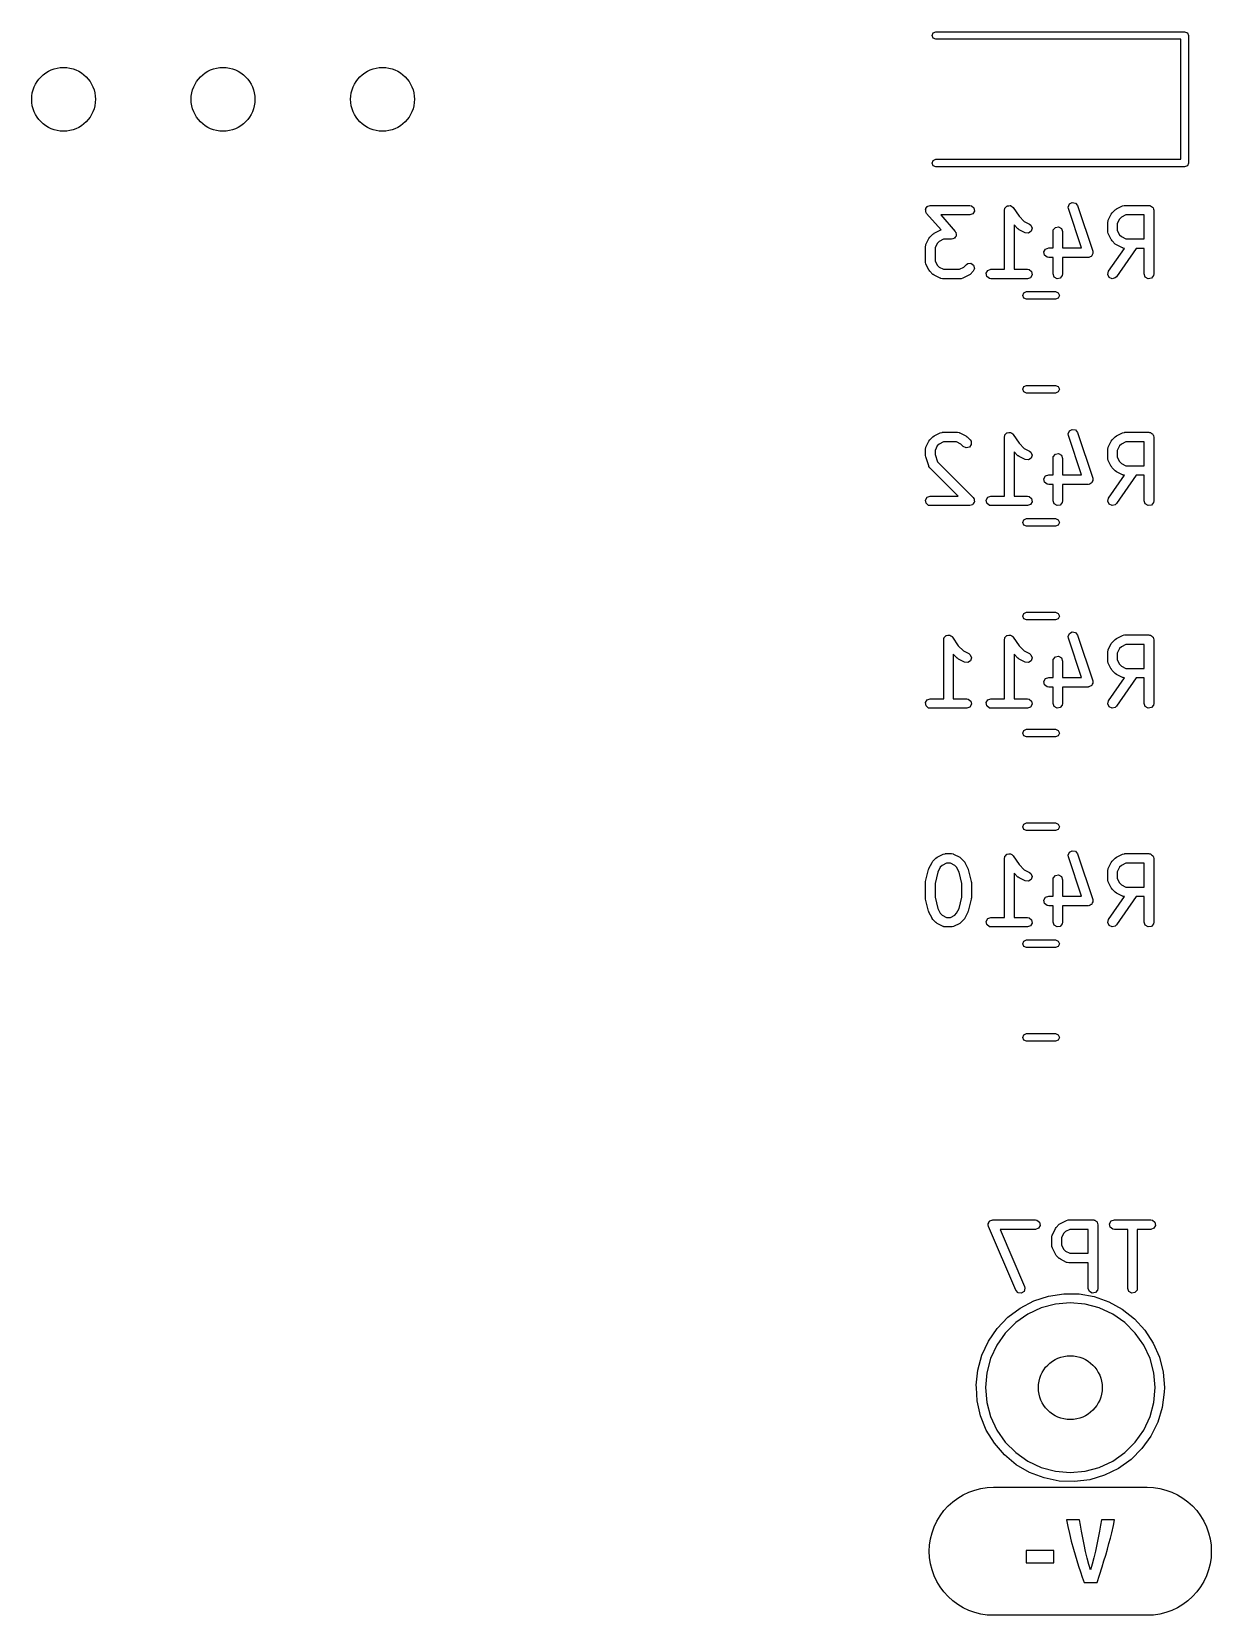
# Model space of a CAD drawing. Extents: x 64 to 231, y -147 to -43.
# Drawn here: x 156.9 to 175.39, y -124.85 to -100.03 of the extents above; entities that cross this region are included whole.
import ezdxf

# ---------------------------------------------------------------- set-up
doc = ezdxf.new("R2010")
doc.units = 0
doc.layers.add('BLACK', color=7, linetype='CONTINUOUS')

msp = doc.modelspace()

# ---------------------------------------------------------------- linework, layer by layer
at = {"layer": 'BLACK', "linetype": 'CONTINUOUS'}
for p, q in [((171.028, -100.05), (171.07, -100.032)), ((171.07, -100.032), (174.97, -100.032)), ((174.97, -100.032), (175.012, -100.05)), ((171.01, -100.092), (171.028, -100.05)), ((171.028, -100.134), (171.01, -100.092)), ((171.07, -100.152), (171.028, -100.134)), ((174.91, -100.152), (171.07, -100.152)), ((174.91, -102.032), (174.91, -100.152)), ((175.012, -100.05), (175.03, -100.092)), ((175.03, -100.092), (175.03, -102.092)), ((171.01, -102.092), (171.028, -102.05)), ((171.028, -102.134), (171.01, -102.092)), ((171.028, -102.05), (171.07, -102.032)), ((171.07, -102.152), (171.028, -102.134)), ((171.07, -102.032), (174.91, -102.032)), ((174.97, -102.152), (171.07, -102.152)), ((175.012, -102.134), (174.97, -102.152)), ((175.03, -102.092), (175.012, -102.134)), ((170.943, -102.766), (170.963, -102.762)), ((170.963, -102.762), (170.982, -102.755)), ((170.982, -102.755), (171.601, -102.755)), ((171.601, -102.755), (171.627, -102.76)), ((171.627, -102.76), (171.666, -102.793)), ((172.187, -102.765), (172.19, -102.762)), ((172.19, -102.762), (172.212, -102.76)), ((172.212, -102.76), (172.233, -102.757)), ((172.233, -102.757), (172.237, -102.759)), ((172.237, -102.759), (172.241, -102.758)), ((172.241, -102.758), (172.259, -102.771)), ((173.145, -102.781), (173.164, -102.733)), ((173.164, -102.733), (173.209, -102.709)), ((173.209, -102.709), (173.259, -102.719)), ((173.259, -102.719), (173.291, -102.759)), ((173.291, -102.759), (173.529, -103.473)), ((173.901, -102.811), (173.996, -102.763)), ((173.996, -102.763), (174.021, -102.756)), ((174.021, -102.756), (174.025, -102.757)), ((174.025, -102.757), (174.03, -102.755)), ((174.03, -102.755), (174.41, -102.755)), ((174.41, -102.755), (174.42, -102.757)), ((174.42, -102.757), (174.423, -102.757)), ((174.423, -102.757), (174.426, -102.758)), ((174.426, -102.758), (174.436, -102.76)), ((174.436, -102.76), (174.451, -102.772)), ((170.908, -102.817), (170.911, -102.812)), ((170.912, -102.837), (170.908, -102.817)), ((170.911, -102.806), (170.924, -102.79)), ((170.911, -102.812), (170.911, -102.806)), ((170.912, -102.857), (170.912, -102.837)), ((170.916, -102.865), (170.912, -102.857)), ((170.917, -102.868), (170.916, -102.865)), ((170.92, -102.87), (170.917, -102.868)), ((170.925, -102.88), (170.92, -102.87)), ((170.924, -102.79), (170.934, -102.773)), ((171.153, -103.14), (170.925, -102.88)), ((170.934, -102.773), (170.939, -102.771)), ((170.939, -102.771), (170.943, -102.766)), ((171.601, -102.905), (171.147, -102.905)), ((171.147, -102.905), (171.372, -103.162)), ((171.649, -102.888), (171.601, -102.905)), ((171.675, -102.843), (171.649, -102.888)), ((171.666, -102.793), (171.675, -102.843)), ((172.145, -102.83), (172.15, -102.805)), ((172.145, -103.755), (172.145, -102.83)), ((172.15, -102.805), (172.152, -102.801)), ((172.152, -102.801), (172.153, -102.797)), ((172.153, -102.797), (172.169, -102.782)), ((172.169, -102.782), (172.183, -102.765)), ((172.183, -102.765), (172.187, -102.765)), ((172.259, -102.771), (172.277, -102.782)), ((172.277, -102.782), (172.279, -102.786)), ((172.279, -102.786), (172.282, -102.789)), ((172.282, -102.789), (172.374, -102.925)), ((172.374, -102.925), (172.455, -103.007)), ((172.455, -103.007), (172.539, -103.049)), ((173.149, -102.806), (173.145, -102.781)), ((173.354, -103.422), (173.149, -102.806)), ((173.764, -103.021), (173.769, -102.995)), ((173.769, -102.995), (173.771, -102.992)), ((173.771, -102.992), (173.772, -102.987)), ((173.772, -102.987), (173.82, -102.892)), ((173.82, -102.892), (173.833, -102.874)), ((173.833, -102.874), (173.834, -102.873)), ((173.834, -102.873), (173.881, -102.825)), ((173.881, -102.825), (173.9, -102.812)), ((173.9, -102.812), (173.901, -102.811)), ((173.948, -102.97), (173.914, -103.039)), ((173.979, -102.94), (173.948, -102.97)), ((174.047, -102.905), (173.979, -102.94)), ((174.335, -102.905), (174.047, -102.905)), ((174.335, -103.279), (174.335, -102.905)), ((174.451, -102.772), (174.468, -102.782)), ((174.468, -102.782), (174.47, -102.789)), ((174.47, -102.789), (174.475, -102.793)), ((174.475, -102.793), (174.479, -102.812)), ((174.479, -102.812), (174.485, -102.83)), ((174.485, -102.83), (174.485, -103.83)), ((170.962, -103.273), (170.976, -103.255)), ((170.976, -103.254), (171.024, -103.206)), ((170.976, -103.255), (170.976, -103.254)), ((171.024, -103.206), (171.042, -103.193)), ((171.042, -103.193), (171.044, -103.192)), ((171.044, -103.192), (171.139, -103.144)), ((171.139, -103.144), (171.153, -103.14)), ((171.374, -103.251), (171.363, -103.269)), ((171.372, -103.162), (171.378, -103.172)), ((171.386, -103.236), (171.374, -103.251)), ((171.378, -103.172), (171.38, -103.174)), ((171.38, -103.174), (171.381, -103.177)), ((171.381, -103.177), (171.385, -103.184)), ((171.385, -103.184), (171.386, -103.204)), ((171.386, -103.204), (171.389, -103.224)), ((171.389, -103.224), (171.386, -103.23)), ((171.386, -103.23), (171.386, -103.236)), ((172.357, -103.122), (172.295, -103.059)), ((172.295, -103.059), (172.295, -103.755)), ((172.359, -103.122), (172.357, -103.122)), ((172.377, -103.136), (172.359, -103.122)), ((172.472, -103.183), (172.377, -103.136)), ((172.523, -103.189), (172.472, -103.183)), ((172.566, -103.161), (172.523, -103.189)), ((172.539, -103.049), (172.56, -103.065)), ((172.56, -103.065), (172.581, -103.112)), ((172.581, -103.112), (172.566, -103.161)), ((172.907, -103.164), (172.911, -103.138)), ((172.907, -103.422), (172.907, -103.164)), ((172.911, -103.138), (172.944, -103.099)), ((172.944, -103.099), (172.995, -103.09)), ((172.995, -103.09), (173.039, -103.116)), ((173.039, -103.116), (173.057, -103.164)), ((173.057, -103.164), (173.057, -103.422)), ((173.764, -103.164), (173.764, -103.021)), ((173.766, -103.168), (173.764, -103.164)), ((173.765, -103.172), (173.766, -103.168)), ((173.772, -103.197), (173.765, -103.172)), ((173.82, -103.292), (173.772, -103.197)), ((173.914, -103.039), (173.914, -103.146)), ((173.914, -103.146), (173.948, -103.215)), ((173.948, -103.215), (173.979, -103.245)), ((173.979, -103.245), (174.047, -103.279)), ((170.907, -103.402), (170.911, -103.376)), ((170.907, -103.64), (170.907, -103.402)), ((170.911, -103.376), (170.914, -103.373)), ((170.914, -103.373), (170.915, -103.368)), ((170.915, -103.368), (170.962, -103.273)), ((171.091, -103.351), (171.057, -103.42)), ((171.057, -103.42), (171.057, -103.622)), ((171.122, -103.321), (171.091, -103.351)), ((171.19, -103.286), (171.122, -103.321)), ((171.315, -103.286), (171.19, -103.286)), ((171.334, -103.279), (171.315, -103.286)), ((171.354, -103.275), (171.334, -103.279)), ((171.358, -103.271), (171.354, -103.275)), ((171.363, -103.269), (171.358, -103.271)), ((172.765, -103.484), (172.791, -103.44)), ((172.774, -103.535), (172.765, -103.484)), ((172.791, -103.44), (172.839, -103.422)), ((172.839, -103.422), (172.907, -103.422)), ((173.057, -103.422), (173.354, -103.422)), ((173.529, -103.473), (173.533, -103.499)), ((173.533, -103.499), (173.531, -103.504)), ((173.531, -103.504), (173.532, -103.51)), ((173.778, -103.787), (174.028, -103.429)), ((173.821, -103.294), (173.82, -103.292)), ((173.834, -103.312), (173.821, -103.294)), ((173.881, -103.36), (173.834, -103.312)), ((173.883, -103.36), (173.881, -103.36)), ((173.901, -103.374), (173.883, -103.36)), ((174.211, -103.429), (173.9, -103.873)), ((173.996, -103.421), (173.901, -103.374)), ((174, -103.422), (173.996, -103.421)), ((174.004, -103.425), (174, -103.422)), ((174.028, -103.429), (174.004, -103.425)), ((174.047, -103.279), (174.335, -103.279)), ((174.335, -103.429), (174.211, -103.429)), ((174.335, -103.83), (174.335, -103.429)), ((170.908, -103.644), (170.907, -103.64)), ((170.907, -103.648), (170.908, -103.644)), ((170.915, -103.673), (170.907, -103.648)), ((170.962, -103.769), (170.915, -103.673)), ((171.057, -103.622), (171.091, -103.691)), ((171.091, -103.691), (171.122, -103.721)), ((171.122, -103.721), (171.19, -103.755)), ((171.19, -103.755), (171.44, -103.755)), ((171.44, -103.755), (171.509, -103.721)), ((171.509, -103.721), (171.548, -103.682)), ((171.548, -103.682), (171.569, -103.667)), ((171.569, -103.667), (171.62, -103.663)), ((171.62, -103.663), (171.662, -103.692)), ((171.676, -103.742), (171.654, -103.788)), ((171.662, -103.692), (171.676, -103.742)), ((171.886, -103.773), (171.934, -103.755)), ((171.934, -103.755), (172.145, -103.755)), ((172.295, -103.755), (172.506, -103.755)), ((172.506, -103.755), (172.531, -103.76)), ((172.813, -103.568), (172.774, -103.535)), ((172.839, -103.572), (172.813, -103.568)), ((172.907, -103.572), (172.839, -103.572)), ((172.907, -103.83), (172.907, -103.572)), ((173.458, -103.572), (173.057, -103.572)), ((173.057, -103.572), (173.057, -103.83)), ((173.463, -103.57), (173.458, -103.572)), ((173.469, -103.571), (173.463, -103.57)), ((173.487, -103.561), (173.469, -103.571)), ((173.506, -103.554), (173.487, -103.561)), ((173.509, -103.55), (173.506, -103.554)), ((173.514, -103.547), (173.509, -103.55)), ((173.522, -103.528), (173.514, -103.547)), ((173.532, -103.51), (173.522, -103.528)), ((170.964, -103.77), (170.962, -103.769)), ((170.976, -103.788), (170.964, -103.77)), ((171.024, -103.836), (170.976, -103.788)), ((171.026, -103.836), (171.024, -103.836)), ((171.044, -103.85), (171.026, -103.836)), ((171.139, -103.897), (171.044, -103.85)), ((171.143, -103.898), (171.139, -103.897)), ((171.147, -103.901), (171.143, -103.898)), ((171.172, -103.905), (171.147, -103.901)), ((171.458, -103.905), (171.172, -103.905)), ((171.462, -103.904), (171.458, -103.905)), ((171.467, -103.905), (171.462, -103.904)), ((171.492, -103.897), (171.467, -103.905)), ((171.587, -103.85), (171.492, -103.897)), ((171.588, -103.849), (171.587, -103.85)), ((171.606, -103.836), (171.588, -103.849)), ((171.654, -103.788), (171.606, -103.836)), ((171.86, -103.817), (171.886, -103.773)), ((171.869, -103.868), (171.86, -103.817)), ((171.909, -103.901), (171.869, -103.868)), ((171.934, -103.905), (171.909, -103.901)), ((172.506, -103.905), (171.934, -103.905)), ((172.554, -103.888), (172.506, -103.905)), ((172.531, -103.76), (172.571, -103.793)), ((172.58, -103.843), (172.554, -103.888)), ((172.571, -103.793), (172.58, -103.843)), ((172.924, -103.879), (172.907, -103.83)), ((172.969, -103.904), (172.924, -103.879)), ((173.019, -103.895), (172.969, -103.904)), ((173.052, -103.856), (173.019, -103.895)), ((173.057, -103.83), (173.052, -103.856)), ((173.764, -103.837), (173.778, -103.787)), ((173.786, -103.883), (173.764, -103.837)), ((173.833, -103.905), (173.786, -103.883)), ((173.882, -103.892), (173.833, -103.905)), ((173.9, -103.873), (173.882, -103.892)), ((174.353, -103.879), (174.335, -103.83)), ((174.397, -103.904), (174.353, -103.879)), ((174.448, -103.895), (174.397, -103.904)), ((174.481, -103.856), (174.448, -103.895)), ((174.485, -103.83), (174.481, -103.856)), ((172.433, -104.167), (172.451, -104.125)), ((172.451, -104.209), (172.433, -104.167)), ((172.451, -104.125), (172.493, -104.107)), ((172.493, -104.227), (172.451, -104.209)), ((172.493, -104.107), (172.947, -104.107)), ((172.947, -104.227), (172.493, -104.227)), ((172.947, -104.107), (172.989, -104.125)), ((172.989, -104.209), (172.947, -104.227)), ((172.989, -104.125), (173.007, -104.167)), ((173.007, -104.167), (172.989, -104.209)), ((172.433, -105.637), (172.451, -105.595)), ((172.451, -105.679), (172.433, -105.637)), ((172.451, -105.595), (172.493, -105.577)), ((172.493, -105.697), (172.451, -105.679)), ((172.493, -105.577), (172.947, -105.577)), ((172.947, -105.697), (172.493, -105.697)), ((172.947, -105.577), (172.989, -105.595)), ((172.989, -105.679), (172.947, -105.697)), ((172.989, -105.595), (173.007, -105.637)), ((173.007, -105.637), (172.989, -105.679)), ((170.915, -106.543), (170.962, -106.448)), ((170.962, -106.448), (170.976, -106.43)), ((170.976, -106.429), (171.024, -106.381)), ((170.976, -106.43), (170.976, -106.429)), ((171.024, -106.381), (171.042, -106.368)), ((171.042, -106.368), (171.044, -106.367)), ((171.044, -106.367), (171.139, -106.319)), ((171.19, -106.461), (171.122, -106.496)), ((171.139, -106.319), (171.164, -106.312)), ((171.164, -106.312), (171.168, -106.313)), ((171.168, -106.313), (171.172, -106.311)), ((171.172, -106.311), (171.41, -106.311)), ((171.393, -106.461), (171.19, -106.461)), ((171.461, -106.496), (171.393, -106.461)), ((171.41, -106.311), (171.436, -106.316)), ((171.436, -106.316), (171.44, -106.319)), ((171.44, -106.319), (171.444, -106.319)), ((171.444, -106.319), (171.539, -106.367)), ((171.539, -106.367), (171.557, -106.38)), ((171.557, -106.38), (171.559, -106.381)), ((171.559, -106.381), (171.606, -106.429)), ((171.606, -106.429), (171.621, -106.45)), ((171.621, -106.45), (171.626, -106.501)), ((172.145, -106.386), (172.15, -106.361)), ((172.145, -107.311), (172.145, -106.386)), ((172.15, -106.361), (172.152, -106.357)), ((172.152, -106.357), (172.153, -106.353)), ((172.153, -106.353), (172.169, -106.338)), ((172.169, -106.338), (172.183, -106.321)), ((172.183, -106.321), (172.187, -106.321)), ((172.187, -106.321), (172.19, -106.318)), ((172.19, -106.318), (172.212, -106.316)), ((172.212, -106.316), (172.233, -106.313)), ((172.233, -106.313), (172.237, -106.315)), ((172.237, -106.315), (172.241, -106.314)), ((172.241, -106.314), (172.259, -106.327)), ((172.259, -106.327), (172.277, -106.338)), ((172.277, -106.338), (172.279, -106.342)), ((172.279, -106.342), (172.282, -106.345)), ((172.282, -106.345), (172.374, -106.481)), ((172.374, -106.481), (172.455, -106.563)), ((173.145, -106.337), (173.164, -106.289)), ((173.149, -106.362), (173.145, -106.337)), ((173.354, -106.978), (173.149, -106.362)), ((173.164, -106.289), (173.209, -106.265)), ((173.209, -106.265), (173.259, -106.275)), ((173.259, -106.275), (173.291, -106.315)), ((173.291, -106.315), (173.529, -107.029)), ((173.772, -106.543), (173.82, -106.448)), ((173.82, -106.448), (173.833, -106.43)), ((173.833, -106.43), (173.834, -106.429)), ((173.834, -106.429), (173.881, -106.381)), ((173.881, -106.381), (173.9, -106.368)), ((173.9, -106.368), (173.901, -106.367)), ((173.901, -106.367), (173.996, -106.319)), ((174.047, -106.461), (173.979, -106.496)), ((173.996, -106.319), (174.021, -106.312)), ((174.021, -106.312), (174.025, -106.313)), ((174.025, -106.313), (174.03, -106.311)), ((174.03, -106.311), (174.41, -106.311)), ((174.335, -106.461), (174.047, -106.461)), ((174.335, -106.835), (174.335, -106.461)), ((174.41, -106.311), (174.42, -106.313)), ((174.42, -106.313), (174.423, -106.313)), ((174.423, -106.313), (174.426, -106.314)), ((174.426, -106.314), (174.436, -106.316)), ((174.436, -106.316), (174.451, -106.328)), ((174.451, -106.328), (174.468, -106.338)), ((174.468, -106.338), (174.47, -106.345)), ((174.47, -106.345), (174.475, -106.349)), ((174.475, -106.349), (174.479, -106.368)), ((174.479, -106.368), (174.485, -106.386)), ((174.485, -106.386), (174.485, -107.386)), ((170.907, -106.577), (170.911, -106.551)), ((170.907, -106.672), (170.907, -106.577)), ((170.907, -106.674), (170.907, -106.672)), ((170.911, -106.696), (170.907, -106.674)), ((170.911, -106.551), (170.914, -106.548)), ((170.958, -106.839), (170.911, -106.696)), ((170.914, -106.548), (170.915, -106.543)), ((171.091, -106.526), (171.057, -106.595)), ((171.057, -106.595), (171.057, -106.66)), ((171.057, -106.66), (171.095, -106.774)), ((171.122, -106.496), (171.091, -106.526)), ((171.5, -106.535), (171.461, -106.496)), ((171.547, -106.556), (171.5, -106.535)), ((171.596, -106.543), (171.547, -106.556)), ((171.626, -106.501), (171.596, -106.543)), ((172.357, -106.678), (172.295, -106.615)), ((172.295, -106.615), (172.295, -107.311)), ((172.359, -106.678), (172.357, -106.678)), ((172.377, -106.692), (172.359, -106.678)), ((172.472, -106.739), (172.377, -106.692)), ((172.455, -106.563), (172.539, -106.605)), ((172.566, -106.717), (172.523, -106.745)), ((172.539, -106.605), (172.56, -106.621)), ((172.56, -106.621), (172.581, -106.668)), ((172.581, -106.668), (172.566, -106.717)), ((172.907, -106.72), (172.911, -106.694)), ((172.907, -106.978), (172.907, -106.72)), ((172.911, -106.694), (172.944, -106.655)), ((172.944, -106.655), (172.995, -106.646)), ((172.995, -106.646), (173.039, -106.672)), ((173.039, -106.672), (173.057, -106.72)), ((173.057, -106.72), (173.057, -106.978)), ((173.764, -106.577), (173.769, -106.551)), ((173.764, -106.72), (173.764, -106.577)), ((173.766, -106.724), (173.764, -106.72)), ((173.765, -106.728), (173.766, -106.724)), ((173.772, -106.753), (173.765, -106.728)), ((173.769, -106.551), (173.771, -106.548)), ((173.771, -106.548), (173.772, -106.543)), ((173.948, -106.526), (173.914, -106.595)), ((173.914, -106.595), (173.914, -106.702)), ((173.914, -106.702), (173.948, -106.771)), ((173.979, -106.496), (173.948, -106.526)), ((170.961, -106.842), (170.958, -106.839)), ((170.962, -106.847), (170.961, -106.842)), ((170.976, -106.868), (170.962, -106.847)), ((171.42, -107.311), (170.976, -106.868)), ((171.095, -106.774), (171.654, -107.333)), ((172.523, -106.745), (172.472, -106.739)), ((172.791, -106.996), (172.839, -106.978)), ((172.839, -106.978), (172.907, -106.978)), ((173.057, -106.978), (173.354, -106.978)), ((173.82, -106.848), (173.772, -106.753)), ((173.821, -106.85), (173.82, -106.848)), ((173.834, -106.868), (173.821, -106.85)), ((173.881, -106.916), (173.834, -106.868)), ((173.883, -106.916), (173.881, -106.916)), ((173.901, -106.93), (173.883, -106.916)), ((173.996, -106.977), (173.901, -106.93)), ((173.948, -106.771), (173.979, -106.801)), ((173.979, -106.801), (174.047, -106.835)), ((174, -106.978), (173.996, -106.977)), ((174.004, -106.981), (174, -106.978)), ((174.028, -106.985), (174.004, -106.981)), ((174.047, -106.835), (174.335, -106.835)), ((172.765, -107.04), (172.791, -106.996)), ((172.774, -107.091), (172.765, -107.04)), ((172.813, -107.124), (172.774, -107.091)), ((172.839, -107.128), (172.813, -107.124)), ((172.907, -107.128), (172.839, -107.128)), ((172.907, -107.386), (172.907, -107.128)), ((173.458, -107.128), (173.057, -107.128)), ((173.057, -107.128), (173.057, -107.386)), ((173.463, -107.126), (173.458, -107.128)), ((173.469, -107.127), (173.463, -107.126)), ((173.487, -107.117), (173.469, -107.127)), ((173.506, -107.111), (173.487, -107.117)), ((173.509, -107.106), (173.506, -107.111)), ((173.514, -107.103), (173.509, -107.106)), ((173.522, -107.084), (173.514, -107.103)), ((173.532, -107.066), (173.522, -107.084)), ((173.529, -107.029), (173.533, -107.055)), ((173.533, -107.055), (173.531, -107.06)), ((173.531, -107.06), (173.532, -107.066)), ((173.778, -107.343), (174.028, -106.985)), ((174.211, -106.985), (173.9, -107.429)), ((174.335, -106.985), (174.211, -106.985)), ((174.335, -107.386), (174.335, -106.985)), ((170.908, -107.373), (170.934, -107.329)), ((170.917, -107.424), (170.908, -107.373)), ((170.956, -107.457), (170.917, -107.424)), ((170.934, -107.329), (170.982, -107.311)), ((170.982, -107.461), (170.956, -107.457)), ((170.982, -107.311), (171.42, -107.311)), ((171.601, -107.461), (170.982, -107.461)), ((171.622, -107.454), (171.601, -107.461)), ((171.644, -107.448), (171.622, -107.454)), ((171.646, -107.445), (171.644, -107.448)), ((171.649, -107.444), (171.646, -107.445)), ((171.66, -107.424), (171.649, -107.444)), ((171.654, -107.333), (171.663, -107.347)), ((171.673, -107.406), (171.66, -107.424)), ((171.663, -107.347), (171.666, -107.349)), ((171.666, -107.349), (171.666, -107.351)), ((171.666, -107.351), (171.669, -107.355)), ((171.669, -107.355), (171.671, -107.377)), ((171.671, -107.377), (171.675, -107.399)), ((171.675, -107.399), (171.673, -107.402)), ((171.673, -107.402), (171.673, -107.406)), ((171.86, -107.373), (171.886, -107.329)), ((171.869, -107.424), (171.86, -107.373)), ((171.909, -107.457), (171.869, -107.424)), ((171.886, -107.329), (171.934, -107.311)), ((171.934, -107.461), (171.909, -107.457)), ((171.934, -107.311), (172.145, -107.311)), ((172.506, -107.461), (171.934, -107.461)), ((172.295, -107.311), (172.506, -107.311)), ((172.506, -107.311), (172.531, -107.316)), ((172.554, -107.444), (172.506, -107.461)), ((172.531, -107.316), (172.571, -107.349)), ((172.58, -107.399), (172.554, -107.444)), ((172.571, -107.349), (172.58, -107.399)), ((172.924, -107.435), (172.907, -107.386)), ((172.969, -107.46), (172.924, -107.435)), ((173.019, -107.451), (172.969, -107.46)), ((173.052, -107.412), (173.019, -107.451)), ((173.057, -107.386), (173.052, -107.412)), ((173.764, -107.393), (173.778, -107.343)), ((173.786, -107.439), (173.764, -107.393)), ((173.833, -107.461), (173.786, -107.439)), ((173.882, -107.448), (173.833, -107.461)), ((173.9, -107.429), (173.882, -107.448)), ((174.353, -107.435), (174.335, -107.386)), ((174.397, -107.46), (174.353, -107.435)), ((174.448, -107.451), (174.397, -107.46)), ((174.481, -107.412), (174.448, -107.451)), ((174.485, -107.386), (174.481, -107.412)), ((172.433, -107.723), (172.451, -107.681)), ((172.451, -107.765), (172.433, -107.723)), ((172.451, -107.681), (172.493, -107.663)), ((172.493, -107.663), (172.947, -107.663)), ((172.947, -107.663), (172.989, -107.681)), ((172.989, -107.681), (173.007, -107.723)), ((173.007, -107.723), (172.989, -107.765)), ((172.493, -107.783), (172.451, -107.765)), ((172.947, -107.783), (172.493, -107.783)), ((172.989, -107.765), (172.947, -107.783)), ((172.433, -109.193), (172.451, -109.151)), ((172.451, -109.235), (172.433, -109.193)), ((172.451, -109.151), (172.493, -109.133)), ((172.493, -109.133), (172.947, -109.133)), ((172.947, -109.133), (172.989, -109.151)), ((172.989, -109.151), (173.007, -109.193)), ((173.007, -109.193), (172.989, -109.235)), ((172.493, -109.253), (172.451, -109.235)), ((172.947, -109.253), (172.493, -109.253)), ((172.989, -109.235), (172.947, -109.253)), ((173.145, -109.513), (173.164, -109.465)), ((173.164, -109.465), (173.209, -109.441)), ((173.209, -109.441), (173.259, -109.451)), ((173.259, -109.451), (173.291, -109.491)), ((171.193, -109.562), (171.197, -109.537)), ((171.193, -110.487), (171.193, -109.562)), ((171.197, -109.537), (171.2, -109.533)), ((171.2, -109.529), (171.216, -109.514)), ((171.2, -109.533), (171.2, -109.529)), ((171.216, -109.514), (171.23, -109.497)), ((171.23, -109.497), (171.234, -109.497)), ((171.234, -109.497), (171.237, -109.494)), ((171.237, -109.494), (171.259, -109.492)), ((171.259, -109.492), (171.281, -109.489)), ((171.281, -109.489), (171.284, -109.491)), ((171.284, -109.491), (171.289, -109.49)), ((171.289, -109.49), (171.306, -109.503)), ((171.306, -109.503), (171.325, -109.514)), ((171.325, -109.514), (171.327, -109.518)), ((171.327, -109.518), (171.33, -109.521)), ((171.33, -109.521), (171.421, -109.657)), ((171.421, -109.657), (171.503, -109.739)), ((172.145, -109.562), (172.15, -109.537)), ((172.145, -110.487), (172.145, -109.562)), ((172.15, -109.537), (172.152, -109.533)), ((172.152, -109.533), (172.153, -109.529)), ((172.153, -109.529), (172.169, -109.514)), ((172.169, -109.514), (172.183, -109.497)), ((172.183, -109.497), (172.187, -109.497)), ((172.187, -109.497), (172.19, -109.494)), ((172.19, -109.494), (172.212, -109.492)), ((172.212, -109.492), (172.233, -109.489)), ((172.233, -109.489), (172.237, -109.491)), ((172.237, -109.491), (172.241, -109.49)), ((172.241, -109.49), (172.259, -109.503)), ((172.259, -109.503), (172.277, -109.514)), ((172.277, -109.514), (172.279, -109.518)), ((172.279, -109.518), (172.282, -109.521)), ((172.282, -109.521), (172.374, -109.657)), ((172.374, -109.657), (172.455, -109.739)), ((173.149, -109.538), (173.145, -109.513)), ((173.354, -110.154), (173.149, -109.538)), ((173.291, -109.491), (173.529, -110.205)), ((173.772, -109.719), (173.82, -109.624)), ((173.82, -109.624), (173.833, -109.606)), ((173.833, -109.606), (173.834, -109.605)), ((173.834, -109.605), (173.881, -109.557)), ((173.881, -109.557), (173.9, -109.544)), ((173.9, -109.544), (173.901, -109.543)), ((173.901, -109.543), (173.996, -109.495)), ((173.948, -109.702), (173.914, -109.771)), ((173.979, -109.672), (173.948, -109.702)), ((174.047, -109.637), (173.979, -109.672)), ((173.996, -109.495), (174.021, -109.488)), ((174.021, -109.488), (174.025, -109.489)), ((174.025, -109.489), (174.03, -109.487)), ((174.03, -109.487), (174.41, -109.487)), ((174.335, -109.637), (174.047, -109.637)), ((174.335, -110.011), (174.335, -109.637)), ((174.41, -109.487), (174.42, -109.489)), ((174.42, -109.489), (174.423, -109.489)), ((174.423, -109.489), (174.426, -109.49)), ((174.426, -109.49), (174.436, -109.492)), ((174.436, -109.492), (174.451, -109.504)), ((174.451, -109.504), (174.468, -109.514)), ((174.468, -109.514), (174.47, -109.521)), ((174.47, -109.521), (174.475, -109.525)), ((174.475, -109.525), (174.479, -109.544)), ((174.479, -109.544), (174.485, -109.562)), ((174.485, -109.562), (174.485, -110.562)), ((171.405, -109.854), (171.343, -109.791)), ((171.343, -109.791), (171.343, -110.487)), ((171.407, -109.854), (171.405, -109.854)), ((171.425, -109.868), (171.407, -109.854)), ((171.52, -109.915), (171.425, -109.868)), ((171.503, -109.739), (171.587, -109.781)), ((171.571, -109.921), (171.52, -109.915)), ((171.614, -109.893), (171.571, -109.921)), ((171.587, -109.781), (171.608, -109.797)), ((171.608, -109.797), (171.628, -109.844)), ((171.628, -109.844), (171.614, -109.893)), ((172.357, -109.854), (172.295, -109.791)), ((172.295, -109.791), (172.295, -110.487)), ((172.359, -109.854), (172.357, -109.854)), ((172.377, -109.868), (172.359, -109.854)), ((172.472, -109.915), (172.377, -109.868)), ((172.455, -109.739), (172.539, -109.781)), ((172.523, -109.921), (172.472, -109.915)), ((172.566, -109.893), (172.523, -109.921)), ((172.539, -109.781), (172.56, -109.797)), ((172.56, -109.797), (172.581, -109.844)), ((172.581, -109.844), (172.566, -109.893)), ((172.907, -109.896), (172.911, -109.87)), ((172.907, -110.154), (172.907, -109.896)), ((172.911, -109.87), (172.944, -109.831)), ((172.944, -109.831), (172.995, -109.822)), ((172.995, -109.822), (173.039, -109.848)), ((173.039, -109.848), (173.057, -109.896)), ((173.057, -109.896), (173.057, -110.154)), ((173.764, -109.753), (173.769, -109.727)), ((173.764, -109.896), (173.764, -109.753)), ((173.766, -109.9), (173.764, -109.896)), ((173.765, -109.904), (173.766, -109.9)), ((173.772, -109.929), (173.765, -109.904)), ((173.769, -109.727), (173.771, -109.724)), ((173.771, -109.724), (173.772, -109.719)), ((173.82, -110.024), (173.772, -109.929)), ((173.914, -109.771), (173.914, -109.878)), ((173.914, -109.878), (173.948, -109.947)), ((173.948, -109.947), (173.979, -109.977)), ((172.765, -110.216), (172.791, -110.172)), ((172.791, -110.172), (172.839, -110.154)), ((172.839, -110.154), (172.907, -110.154)), ((173.057, -110.154), (173.354, -110.154)), ((173.529, -110.205), (173.533, -110.231)), ((173.778, -110.519), (174.028, -110.161)), ((173.821, -110.026), (173.82, -110.024)), ((173.834, -110.044), (173.821, -110.026)), ((173.881, -110.092), (173.834, -110.044)), ((173.883, -110.092), (173.881, -110.092)), ((173.901, -110.106), (173.883, -110.092)), ((174.211, -110.161), (173.9, -110.605)), ((173.996, -110.153), (173.901, -110.106)), ((173.979, -109.977), (174.047, -110.011)), ((174, -110.154), (173.996, -110.153)), ((174.004, -110.157), (174, -110.154)), ((174.028, -110.161), (174.004, -110.157)), ((174.047, -110.011), (174.335, -110.011)), ((174.335, -110.161), (174.211, -110.161)), ((174.335, -110.562), (174.335, -110.161)), ((172.774, -110.267), (172.765, -110.216)), ((172.813, -110.3), (172.774, -110.267)), ((172.839, -110.304), (172.813, -110.3)), ((172.907, -110.304), (172.839, -110.304)), ((172.907, -110.562), (172.907, -110.304)), ((173.458, -110.304), (173.057, -110.304)), ((173.057, -110.304), (173.057, -110.562)), ((173.463, -110.302), (173.458, -110.304)), ((173.469, -110.303), (173.463, -110.302)), ((173.487, -110.293), (173.469, -110.303)), ((173.506, -110.286), (173.487, -110.293)), ((173.509, -110.282), (173.506, -110.286)), ((173.514, -110.279), (173.509, -110.282)), ((173.522, -110.26), (173.514, -110.279)), ((173.532, -110.242), (173.522, -110.26)), ((173.533, -110.231), (173.531, -110.236)), ((173.531, -110.236), (173.532, -110.242)), ((170.908, -110.549), (170.934, -110.505)), ((170.917, -110.6), (170.908, -110.549)), ((170.956, -110.633), (170.917, -110.6)), ((170.934, -110.505), (170.982, -110.487)), ((170.982, -110.637), (170.956, -110.633)), ((170.982, -110.487), (171.193, -110.487)), ((171.553, -110.637), (170.982, -110.637)), ((171.343, -110.487), (171.553, -110.487)), ((171.553, -110.487), (171.579, -110.492)), ((171.602, -110.62), (171.553, -110.637)), ((171.579, -110.492), (171.618, -110.525)), ((171.627, -110.575), (171.602, -110.62)), ((171.618, -110.525), (171.627, -110.575)), ((171.86, -110.549), (171.886, -110.505)), ((171.869, -110.6), (171.86, -110.549)), ((171.909, -110.633), (171.869, -110.6)), ((171.886, -110.505), (171.934, -110.487)), ((171.934, -110.637), (171.909, -110.633)), ((171.934, -110.487), (172.145, -110.487)), ((172.506, -110.637), (171.934, -110.637)), ((172.295, -110.487), (172.506, -110.487)), ((172.506, -110.487), (172.531, -110.492)), ((172.554, -110.62), (172.506, -110.637)), ((172.531, -110.492), (172.571, -110.525)), ((172.58, -110.575), (172.554, -110.62)), ((172.571, -110.525), (172.58, -110.575)), ((172.924, -110.611), (172.907, -110.562)), ((172.969, -110.636), (172.924, -110.611)), ((173.019, -110.627), (172.969, -110.636)), ((173.052, -110.588), (173.019, -110.627)), ((173.057, -110.562), (173.052, -110.588)), ((173.764, -110.569), (173.778, -110.519)), ((173.786, -110.615), (173.764, -110.569)), ((173.833, -110.637), (173.786, -110.615)), ((173.882, -110.624), (173.833, -110.637)), ((173.9, -110.605), (173.882, -110.624)), ((174.353, -110.611), (174.335, -110.562)), ((174.397, -110.636), (174.353, -110.611)), ((174.448, -110.627), (174.397, -110.636)), ((174.481, -110.588), (174.448, -110.627)), ((174.485, -110.562), (174.481, -110.588)), ((172.433, -111.025), (172.451, -110.983)), ((172.451, -111.067), (172.433, -111.025)), ((172.451, -110.983), (172.493, -110.965)), ((172.493, -111.085), (172.451, -111.067)), ((172.493, -110.965), (172.947, -110.965)), ((172.947, -111.085), (172.493, -111.085)), ((172.947, -110.965), (172.989, -110.983)), ((172.989, -111.067), (172.947, -111.085)), ((172.989, -110.983), (173.007, -111.025)), ((173.007, -111.025), (172.989, -111.067)), ((172.451, -112.453), (172.493, -112.435)), ((172.493, -112.435), (172.947, -112.435)), ((172.947, -112.435), (172.989, -112.453)), ((172.433, -112.495), (172.451, -112.453)), ((172.451, -112.537), (172.433, -112.495)), ((172.493, -112.555), (172.451, -112.537)), ((172.947, -112.555), (172.493, -112.555)), ((172.989, -112.537), (172.947, -112.555)), ((172.989, -112.453), (173.007, -112.495)), ((173.007, -112.495), (172.989, -112.537)), ((171.091, -112.971), (171.186, -112.923)), ((171.186, -112.923), (171.211, -112.916)), ((171.211, -112.916), (171.216, -112.917)), ((171.216, -112.917), (171.22, -112.915)), ((171.22, -112.915), (171.315, -112.915)), ((171.315, -112.915), (171.341, -112.92)), ((171.341, -112.92), (171.344, -112.923)), ((171.344, -112.923), (171.349, -112.923)), ((171.349, -112.923), (171.444, -112.971)), ((172.169, -112.942), (172.183, -112.925)), ((172.183, -112.925), (172.187, -112.925)), ((172.187, -112.925), (172.19, -112.922)), ((172.19, -112.922), (172.212, -112.92)), ((172.212, -112.92), (172.233, -112.917)), ((172.233, -112.917), (172.237, -112.919)), ((172.237, -112.919), (172.241, -112.918)), ((172.241, -112.918), (172.259, -112.931)), ((172.259, -112.931), (172.277, -112.942)), ((173.145, -112.941), (173.164, -112.893)), ((173.164, -112.893), (173.209, -112.869)), ((173.209, -112.869), (173.259, -112.879)), ((173.259, -112.879), (173.291, -112.919)), ((173.291, -112.919), (173.529, -113.633)), ((173.901, -112.971), (173.996, -112.923)), ((173.996, -112.923), (174.021, -112.916)), ((174.021, -112.916), (174.025, -112.917)), ((174.025, -112.917), (174.03, -112.915)), ((174.03, -112.915), (174.41, -112.915)), ((174.41, -112.915), (174.42, -112.917)), ((174.42, -112.917), (174.423, -112.917)), ((174.423, -112.917), (174.426, -112.918)), ((174.426, -112.918), (174.436, -112.92)), ((174.436, -112.92), (174.451, -112.932)), ((174.451, -112.932), (174.468, -112.942)), ((170.909, -113.353), (170.957, -113.163)), ((170.957, -113.163), (170.962, -113.151)), ((170.962, -113.147), (171.01, -113.052)), ((170.962, -113.151), (170.962, -113.147)), ((171.01, -113.052), (171.023, -113.034)), ((171.023, -113.034), (171.024, -113.033)), ((171.024, -113.033), (171.072, -112.985)), ((171.072, -112.985), (171.09, -112.972)), ((171.09, -112.972), (171.091, -112.971)), ((171.139, -113.13), (171.1, -113.207)), ((171.169, -113.1), (171.139, -113.13)), ((171.238, -113.065), (171.169, -113.1)), ((171.298, -113.065), (171.238, -113.065)), ((171.366, -113.1), (171.298, -113.065)), ((171.396, -113.13), (171.366, -113.1)), ((171.435, -113.207), (171.396, -113.13)), ((171.444, -112.971), (171.462, -112.984)), ((171.462, -112.984), (171.464, -112.985)), ((171.464, -112.985), (171.511, -113.033)), ((171.511, -113.033), (171.524, -113.051)), ((171.524, -113.051), (171.525, -113.052)), ((171.525, -113.052), (171.573, -113.147)), ((171.573, -113.147), (171.576, -113.16)), ((171.576, -113.16), (171.578, -113.163)), ((171.578, -113.163), (171.626, -113.353)), ((172.145, -112.99), (172.15, -112.965)), ((172.145, -113.915), (172.145, -112.99)), ((172.15, -112.965), (172.152, -112.961)), ((172.152, -112.961), (172.153, -112.957)), ((172.153, -112.957), (172.169, -112.942)), ((172.277, -112.942), (172.279, -112.946)), ((172.279, -112.946), (172.282, -112.949)), ((172.282, -112.949), (172.374, -113.085)), ((172.374, -113.085), (172.455, -113.167)), ((172.455, -113.167), (172.539, -113.209)), ((173.149, -112.966), (173.145, -112.941)), ((173.354, -113.582), (173.149, -112.966)), ((173.764, -113.181), (173.769, -113.155)), ((173.764, -113.324), (173.764, -113.181)), ((173.769, -113.155), (173.771, -113.152)), ((173.771, -113.152), (173.772, -113.147)), ((173.772, -113.147), (173.82, -113.052)), ((173.82, -113.052), (173.833, -113.034)), ((173.833, -113.034), (173.834, -113.033)), ((173.834, -113.033), (173.881, -112.985)), ((173.881, -112.985), (173.9, -112.972)), ((173.9, -112.972), (173.901, -112.971)), ((173.948, -113.13), (173.914, -113.199)), ((173.979, -113.1), (173.948, -113.13)), ((174.047, -113.065), (173.979, -113.1)), ((174.335, -113.065), (174.047, -113.065)), ((174.335, -113.439), (174.335, -113.065)), ((174.468, -112.942), (174.47, -112.949)), ((174.47, -112.949), (174.475, -112.953)), ((174.475, -112.953), (174.479, -112.972)), ((174.479, -112.972), (174.485, -112.99)), ((174.485, -112.99), (174.485, -113.99)), ((170.907, -113.371), (170.91, -113.357)), ((170.907, -113.609), (170.907, -113.371)), ((170.91, -113.357), (170.909, -113.353)), ((171.1, -113.207), (171.057, -113.381)), ((171.057, -113.381), (171.057, -113.6)), ((171.478, -113.381), (171.435, -113.207)), ((171.478, -113.6), (171.478, -113.381)), ((171.626, -113.353), (171.627, -113.368)), ((171.627, -113.368), (171.628, -113.371)), ((171.628, -113.371), (171.628, -113.609)), ((172.357, -113.282), (172.295, -113.219)), ((172.295, -113.219), (172.295, -113.915)), ((172.359, -113.282), (172.357, -113.282)), ((172.377, -113.296), (172.359, -113.282)), ((172.472, -113.343), (172.377, -113.296)), ((172.523, -113.349), (172.472, -113.343)), ((172.566, -113.321), (172.523, -113.349)), ((172.539, -113.209), (172.56, -113.225)), ((172.56, -113.225), (172.581, -113.272)), ((172.581, -113.272), (172.566, -113.321)), ((172.907, -113.324), (172.911, -113.298)), ((172.907, -113.582), (172.907, -113.324)), ((172.911, -113.298), (172.944, -113.259)), ((172.944, -113.259), (172.995, -113.25)), ((172.995, -113.25), (173.039, -113.276)), ((173.039, -113.276), (173.057, -113.324)), ((173.057, -113.324), (173.057, -113.582)), ((173.766, -113.328), (173.764, -113.324)), ((173.765, -113.332), (173.766, -113.328)), ((173.772, -113.357), (173.765, -113.332)), ((173.82, -113.452), (173.772, -113.357)), ((173.914, -113.199), (173.914, -113.306)), ((173.914, -113.306), (173.948, -113.375)), ((173.948, -113.375), (173.979, -113.405)), ((173.979, -113.405), (174.047, -113.439)), ((170.908, -113.613), (170.907, -113.609)), ((170.909, -113.628), (170.908, -113.613)), ((170.957, -113.818), (170.909, -113.628)), ((171.057, -113.6), (171.1, -113.774)), ((171.435, -113.774), (171.478, -113.6)), ((171.626, -113.628), (171.578, -113.818)), ((171.628, -113.609), (171.626, -113.624)), ((171.626, -113.624), (171.626, -113.628)), ((172.765, -113.644), (172.791, -113.6)), ((172.774, -113.695), (172.765, -113.644)), ((172.791, -113.6), (172.839, -113.582)), ((172.839, -113.582), (172.907, -113.582)), ((173.057, -113.582), (173.354, -113.582)), ((173.532, -113.67), (173.522, -113.688)), ((173.529, -113.633), (173.533, -113.659)), ((173.533, -113.659), (173.531, -113.664)), ((173.531, -113.664), (173.532, -113.67)), ((173.778, -113.947), (174.028, -113.589)), ((173.821, -113.454), (173.82, -113.452)), ((173.834, -113.472), (173.821, -113.454)), ((173.881, -113.52), (173.834, -113.472)), ((173.883, -113.52), (173.881, -113.52)), ((173.901, -113.534), (173.883, -113.52)), ((174.211, -113.589), (173.9, -114.033)), ((173.996, -113.581), (173.901, -113.534)), ((174, -113.582), (173.996, -113.581)), ((174.004, -113.585), (174, -113.582)), ((174.028, -113.589), (174.004, -113.585)), ((174.047, -113.439), (174.335, -113.439)), ((174.335, -113.589), (174.211, -113.589)), ((174.335, -113.99), (174.335, -113.589)), ((170.959, -113.821), (170.957, -113.818)), ((170.962, -113.833), (170.959, -113.821)), ((171.01, -113.929), (170.962, -113.833)), ((171.011, -113.93), (171.01, -113.929)), ((171.024, -113.948), (171.011, -113.93)), ((171.1, -113.774), (171.139, -113.851)), ((171.139, -113.851), (171.169, -113.881)), ((171.169, -113.881), (171.238, -113.915)), ((171.238, -113.915), (171.298, -113.915)), ((171.298, -113.915), (171.366, -113.881)), ((171.366, -113.881), (171.396, -113.851)), ((171.396, -113.851), (171.435, -113.774)), ((171.525, -113.929), (171.512, -113.947)), ((171.573, -113.833), (171.525, -113.929)), ((171.578, -113.818), (171.573, -113.83)), ((171.573, -113.83), (171.573, -113.833)), ((171.886, -113.933), (171.934, -113.915)), ((171.934, -113.915), (172.145, -113.915)), ((172.295, -113.915), (172.506, -113.915)), ((172.506, -113.915), (172.531, -113.92)), ((172.531, -113.92), (172.571, -113.953)), ((172.813, -113.728), (172.774, -113.695)), ((172.839, -113.732), (172.813, -113.728)), ((172.907, -113.732), (172.839, -113.732)), ((172.907, -113.99), (172.907, -113.732)), ((173.458, -113.732), (173.057, -113.732)), ((173.057, -113.732), (173.057, -113.99)), ((173.463, -113.73), (173.458, -113.732)), ((173.469, -113.731), (173.463, -113.73)), ((173.487, -113.721), (173.469, -113.731)), ((173.506, -113.715), (173.487, -113.721)), ((173.509, -113.71), (173.506, -113.715)), ((173.514, -113.707), (173.509, -113.71)), ((173.522, -113.688), (173.514, -113.707)), ((171.072, -113.996), (171.024, -113.948)), ((171.073, -113.996), (171.072, -113.996)), ((171.091, -114.01), (171.073, -113.996)), ((171.186, -114.057), (171.091, -114.01)), ((171.191, -114.058), (171.186, -114.057)), ((171.194, -114.061), (171.191, -114.058)), ((171.22, -114.065), (171.194, -114.061)), ((171.315, -114.065), (171.22, -114.065)), ((171.319, -114.064), (171.315, -114.065)), ((171.324, -114.065), (171.319, -114.064)), ((171.349, -114.057), (171.324, -114.065)), ((171.444, -114.01), (171.349, -114.057)), ((171.445, -114.009), (171.444, -114.01)), ((171.464, -113.996), (171.445, -114.009)), ((171.511, -113.948), (171.464, -113.996)), ((171.512, -113.947), (171.511, -113.948)), ((171.86, -113.977), (171.886, -113.933)), ((171.869, -114.028), (171.86, -113.977)), ((171.909, -114.061), (171.869, -114.028)), ((171.934, -114.065), (171.909, -114.061)), ((172.506, -114.065), (171.934, -114.065)), ((172.554, -114.048), (172.506, -114.065)), ((172.58, -114.003), (172.554, -114.048)), ((172.571, -113.953), (172.58, -114.003)), ((172.924, -114.039), (172.907, -113.99)), ((172.969, -114.064), (172.924, -114.039)), ((173.019, -114.055), (172.969, -114.064)), ((173.052, -114.016), (173.019, -114.055)), ((173.057, -113.99), (173.052, -114.016)), ((173.764, -113.997), (173.778, -113.947)), ((173.786, -114.043), (173.764, -113.997)), ((173.833, -114.065), (173.786, -114.043)), ((173.882, -114.052), (173.833, -114.065)), ((173.9, -114.033), (173.882, -114.052)), ((174.353, -114.039), (174.335, -113.99)), ((174.397, -114.064), (174.353, -114.039)), ((174.448, -114.055), (174.397, -114.064)), ((174.481, -114.016), (174.448, -114.055)), ((174.485, -113.99), (174.481, -114.016)), ((172.433, -114.327), (172.451, -114.285)), ((172.451, -114.369), (172.433, -114.327)), ((172.451, -114.285), (172.493, -114.267)), ((172.493, -114.387), (172.451, -114.369)), ((172.493, -114.267), (172.947, -114.267)), ((172.947, -114.387), (172.493, -114.387)), ((172.947, -114.267), (172.989, -114.285)), ((172.989, -114.369), (172.947, -114.387)), ((172.989, -114.285), (173.007, -114.327)), ((173.007, -114.327), (172.989, -114.369)), ((172.433, -115.797), (172.451, -115.755)), ((172.451, -115.839), (172.433, -115.797)), ((172.451, -115.755), (172.493, -115.737)), ((172.493, -115.857), (172.451, -115.839)), ((172.493, -115.737), (172.947, -115.737)), ((172.947, -115.857), (172.493, -115.857)), ((172.947, -115.737), (172.989, -115.755)), ((172.989, -115.839), (172.947, -115.857)), ((172.989, -115.755), (173.007, -115.797)), ((173.007, -115.797), (172.989, -115.839)), ((171.888, -118.735), (171.891, -118.726)), ((171.894, -118.76), (171.888, -118.735)), ((171.889, -118.718), (171.898, -118.703)), ((171.891, -118.726), (171.889, -118.718)), ((172.323, -119.76), (171.894, -118.76)), ((171.898, -118.703), (171.903, -118.686)), ((171.903, -118.686), (171.91, -118.681)), ((171.91, -118.681), (171.915, -118.673)), ((171.915, -118.673), (171.931, -118.667)), ((171.931, -118.667), (171.946, -118.658)), ((171.946, -118.658), (171.955, -118.659)), ((171.955, -118.659), (171.963, -118.656)), ((171.963, -118.656), (172.63, -118.656)), ((172.63, -118.806), (172.077, -118.806)), ((172.077, -118.806), (172.46, -119.701)), ((172.63, -118.656), (172.655, -118.66)), ((172.678, -118.788), (172.63, -118.806)), ((172.655, -118.66), (172.695, -118.693)), ((172.703, -118.744), (172.678, -118.788)), ((172.695, -118.693), (172.703, -118.744)), ((172.888, -118.921), (172.892, -118.896)), ((172.892, -118.896), (172.895, -118.892)), ((172.895, -118.892), (172.896, -118.888)), ((172.896, -118.888), (172.943, -118.792)), ((172.943, -118.792), (172.957, -118.774)), ((172.957, -118.773), (173.005, -118.725)), ((172.957, -118.774), (172.957, -118.773)), ((173.005, -118.725), (173.023, -118.713)), ((173.023, -118.713), (173.025, -118.711)), ((173.025, -118.711), (173.12, -118.664)), ((173.072, -118.87), (173.038, -118.939)), ((173.103, -118.84), (173.072, -118.87)), ((173.171, -118.806), (173.103, -118.84)), ((173.12, -118.664), (173.145, -118.656)), ((173.145, -118.656), (173.149, -118.657)), ((173.149, -118.657), (173.153, -118.656)), ((173.153, -118.656), (173.534, -118.656)), ((173.459, -118.806), (173.171, -118.806)), ((173.459, -119.18), (173.459, -118.806)), ((173.534, -118.656), (173.544, -118.657)), ((173.544, -118.657), (173.547, -118.657)), ((173.547, -118.657), (173.55, -118.659)), ((173.55, -118.659), (173.56, -118.66)), ((173.56, -118.66), (173.575, -118.673)), ((173.575, -118.673), (173.592, -118.683)), ((173.592, -118.683), (173.594, -118.689)), ((173.594, -118.689), (173.599, -118.693)), ((173.599, -118.693), (173.603, -118.712)), ((173.603, -118.712), (173.609, -118.731)), ((173.609, -118.731), (173.609, -119.731)), ((173.794, -118.718), (173.819, -118.673)), ((173.803, -118.768), (173.794, -118.718)), ((173.842, -118.801), (173.803, -118.768)), ((173.819, -118.673), (173.868, -118.656)), ((173.868, -118.806), (173.842, -118.801)), ((173.868, -118.656), (174.439, -118.656)), ((174.078, -118.806), (173.868, -118.806)), ((174.078, -119.731), (174.078, -118.806)), ((174.439, -118.806), (174.228, -118.806)), ((174.228, -118.806), (174.228, -119.731)), ((174.439, -118.656), (174.465, -118.66)), ((174.487, -118.788), (174.439, -118.806)), ((174.465, -118.66), (174.504, -118.693)), ((174.513, -118.744), (174.487, -118.788)), ((174.504, -118.693), (174.513, -118.744)), ((172.888, -119.064), (172.888, -118.921)), ((172.889, -119.068), (172.888, -119.064)), ((172.888, -119.073), (172.889, -119.068)), ((172.896, -119.098), (172.888, -119.073)), ((172.943, -119.193), (172.896, -119.098)), ((173.038, -118.939), (173.038, -119.046)), ((173.038, -119.046), (173.072, -119.115)), ((173.072, -119.115), (173.103, -119.145)), ((173.103, -119.145), (173.171, -119.18)), ((172.945, -119.194), (172.943, -119.193)), ((172.957, -119.212), (172.945, -119.194)), ((173.005, -119.26), (172.957, -119.212)), ((173.007, -119.261), (173.005, -119.26)), ((173.025, -119.274), (173.007, -119.261)), ((173.12, -119.322), (173.025, -119.274)), ((173.124, -119.322), (173.12, -119.322)), ((173.128, -119.325), (173.124, -119.322)), ((173.153, -119.33), (173.128, -119.325)), ((173.459, -119.33), (173.153, -119.33)), ((173.171, -119.18), (173.459, -119.18)), ((173.459, -119.731), (173.459, -119.33)), ((172.358, -119.798), (172.323, -119.76)), ((172.409, -119.804), (172.358, -119.798)), ((172.452, -119.776), (172.409, -119.804)), ((172.466, -119.727), (172.452, -119.776)), ((172.46, -119.701), (172.466, -119.727)), ((172.606, -119.925), (172.835, -119.85)), ((172.835, -119.85), (173.074, -119.814)), ((173.074, -119.814), (173.316, -119.817)), ((173.316, -119.817), (173.554, -119.859)), ((173.477, -119.779), (173.459, -119.731)), ((173.521, -119.805), (173.477, -119.779)), ((173.572, -119.796), (173.521, -119.805)), ((173.554, -119.859), (173.782, -119.94)), ((173.605, -119.756), (173.572, -119.796)), ((173.609, -119.731), (173.605, -119.756)), ((174.096, -119.779), (174.078, -119.731)), ((174.14, -119.805), (174.096, -119.779)), ((174.191, -119.796), (174.14, -119.805)), ((174.224, -119.756), (174.191, -119.796)), ((174.228, -119.731), (174.224, -119.756)), ((172.198, -120.182), (172.391, -120.037)), ((172.512, -120.133), (172.322, -120.266)), ((172.391, -120.037), (172.606, -119.925)), ((172.722, -120.035), (172.512, -120.133)), ((172.946, -119.975), (172.722, -120.035)), ((173.177, -119.955), (172.946, -119.975)), ((173.408, -119.975), (173.177, -119.955)), ((173.632, -120.035), (173.408, -119.975)), ((173.842, -120.133), (173.632, -120.035)), ((173.782, -119.94), (173.993, -120.056)), ((174.032, -120.266), (173.842, -120.133)), ((173.993, -120.056), (174.183, -120.206)), ((171.895, -120.556), (172.031, -120.357)), ((172.031, -120.357), (172.198, -120.182)), ((172.322, -120.266), (172.158, -120.43)), ((174.196, -120.43), (174.032, -120.266)), ((174.183, -120.206), (174.346, -120.385)), ((174.346, -120.385), (174.477, -120.588)), ((171.793, -120.776), (171.895, -120.556)), ((172.025, -120.62), (171.927, -120.83)), ((172.158, -120.43), (172.025, -120.62)), ((174.329, -120.62), (174.196, -120.43)), ((174.427, -120.83), (174.329, -120.62)), ((174.477, -120.588), (174.574, -120.81)), ((171.728, -121.009), (171.793, -120.776)), ((171.927, -120.83), (171.867, -121.054)), ((174.487, -121.054), (174.427, -120.83)), ((174.574, -120.81), (174.632, -121.044)), ((171.703, -121.249), (171.728, -121.009)), ((171.867, -121.054), (171.847, -121.285)), ((174.507, -121.285), (174.487, -121.054)), ((174.632, -121.044), (174.652, -121.285)), ((171.705, -121.285), (171.703, -121.249)), ((171.717, -121.49), (171.705, -121.285)), ((171.847, -121.285), (171.867, -121.516)), ((174.487, -121.516), (174.507, -121.285)), ((174.65, -121.357), (174.619, -121.597)), ((174.652, -121.285), (174.65, -121.357)), ((171.77, -121.726), (171.717, -121.49)), ((171.867, -121.516), (171.927, -121.74)), ((174.427, -121.74), (174.487, -121.516)), ((174.619, -121.597), (174.549, -121.828)), ((171.861, -121.95), (171.77, -121.726)), ((171.927, -121.74), (172.025, -121.95)), ((174.329, -121.95), (174.427, -121.74)), ((174.549, -121.828), (174.442, -122.045)), ((171.987, -122.156), (171.861, -121.95)), ((172.025, -121.95), (172.158, -122.14)), ((174.196, -122.14), (174.329, -121.95)), ((174.442, -122.045), (174.3, -122.241)), ((172.145, -122.339), (171.987, -122.156)), ((172.331, -122.493), (172.145, -122.339)), ((172.158, -122.14), (172.322, -122.304)), ((172.322, -122.304), (172.512, -122.437)), ((173.842, -122.437), (174.032, -122.304)), ((174.032, -122.304), (174.196, -122.14)), ((174.3, -122.241), (174.129, -122.412)), ((172.54, -122.615), (172.331, -122.493)), ((172.512, -122.437), (172.722, -122.535)), ((172.766, -122.701), (172.54, -122.615)), ((172.722, -122.535), (172.946, -122.595)), ((172.946, -122.595), (173.177, -122.615)), ((173.177, -122.615), (173.408, -122.595)), ((173.408, -122.595), (173.632, -122.535)), ((173.632, -122.535), (173.842, -122.437)), ((173.932, -122.552), (173.715, -122.658)), ((174.129, -122.412), (173.932, -122.552)), ((171.679, -122.89), (171.775, -122.866)), ((171.775, -122.866), (171.872, -122.851)), ((171.872, -122.851), (171.971, -122.846)), ((171.971, -122.846), (174.384, -122.846)), ((173.003, -122.75), (172.766, -122.701)), ((173.244, -122.758), (173.003, -122.75)), ((173.484, -122.728), (173.244, -122.758)), ((173.715, -122.658), (173.484, -122.728)), ((174.384, -122.846), (174.482, -122.851)), ((174.482, -122.851), (174.579, -122.866)), ((174.579, -122.866), (174.675, -122.89)), ((171.261, -123.14), (171.334, -123.074)), ((171.334, -123.074), (171.413, -123.016)), ((171.413, -123.016), (171.498, -122.965)), ((171.498, -122.965), (171.587, -122.923)), ((171.587, -122.923), (171.679, -122.89)), ((174.675, -122.89), (174.768, -122.923)), ((174.768, -122.923), (174.857, -122.965)), ((174.857, -122.965), (174.941, -123.016)), ((174.941, -123.016), (175.02, -123.074)), ((175.02, -123.074), (175.093, -123.14)), ((171.085, -123.377), (171.136, -123.293)), ((171.136, -123.293), (171.195, -123.213)), ((171.195, -123.213), (171.261, -123.14)), ((173.322, -123.359), (173.117, -123.359)), ((173.117, -123.359), (173.138, -123.46)), ((173.336, -123.442), (173.322, -123.359)), ((173.665, -123.359), (173.653, -123.441)), ((173.871, -123.359), (173.665, -123.359)), ((173.853, -123.448), (173.871, -123.359)), ((175.093, -123.14), (175.16, -123.213)), ((175.16, -123.213), (175.218, -123.293)), ((175.218, -123.293), (175.269, -123.377)), ((170.986, -123.655), (171.01, -123.559)), ((171.01, -123.559), (171.043, -123.466)), ((171.043, -123.466), (171.085, -123.377)), ((173.138, -123.46), (173.164, -123.572)), ((173.164, -123.572), (173.193, -123.692)), ((173.353, -123.537), (173.336, -123.442)), ((173.373, -123.64), (173.353, -123.537)), ((173.636, -123.536), (173.616, -123.638)), ((173.653, -123.441), (173.636, -123.536)), ((173.805, -123.642), (173.826, -123.559)), ((173.826, -123.559), (173.853, -123.448)), ((175.269, -123.377), (175.311, -123.466)), ((175.311, -123.466), (175.344, -123.559)), ((175.344, -123.559), (175.368, -123.655)), ((170.967, -123.85), (170.972, -123.752)), ((170.972, -123.949), (170.967, -123.85)), ((170.972, -123.752), (170.986, -123.655)), ((172.483, -123.838), (172.483, -124.031)), ((172.918, -123.838), (172.483, -123.838)), ((172.918, -124.031), (172.918, -123.838)), ((173.193, -123.692), (173.227, -123.819)), ((173.227, -123.819), (173.252, -123.905)), ((173.395, -123.746), (173.373, -123.64)), ((173.418, -123.852), (173.395, -123.746)), ((173.442, -123.957), (173.418, -123.852)), ((173.57, -123.85), (173.545, -123.955)), ((173.594, -123.744), (173.57, -123.85)), ((173.616, -123.638), (173.594, -123.744)), ((173.732, -123.91), (173.758, -123.819)), ((173.758, -123.819), (173.783, -123.729)), ((173.783, -123.729), (173.805, -123.642)), ((175.368, -123.655), (175.383, -123.752)), ((175.383, -123.752), (175.388, -123.85)), ((175.388, -123.85), (175.383, -123.949)), ((170.986, -124.046), (170.972, -123.949)), ((171.01, -124.142), (170.986, -124.046)), ((172.483, -124.031), (172.918, -124.031)), ((173.252, -123.905), (173.278, -123.993)), ((173.278, -123.993), (173.306, -124.082)), ((173.306, -124.082), (173.335, -124.171)), ((173.468, -124.055), (173.442, -123.957)), ((173.493, -124.142), (173.468, -124.055)), ((173.519, -124.054), (173.493, -124.142)), ((173.545, -123.955), (173.519, -124.054)), ((173.636, -124.225), (173.677, -124.094)), ((173.677, -124.094), (173.705, -124.002)), ((173.705, -124.002), (173.732, -123.91)), ((175.368, -124.046), (175.344, -124.142)), ((175.383, -123.949), (175.368, -124.046)), ((171.043, -124.235), (171.01, -124.142)), ((171.085, -124.324), (171.043, -124.235)), ((171.136, -124.408), (171.085, -124.324)), ((173.335, -124.171), (173.364, -124.257)), ((173.364, -124.257), (173.395, -124.342)), ((173.395, -124.342), (173.596, -124.342)), ((173.596, -124.342), (173.636, -124.225)), ((175.269, -124.324), (175.218, -124.408)), ((175.311, -124.235), (175.269, -124.324)), ((175.344, -124.142), (175.311, -124.235)), ((171.195, -124.487), (171.136, -124.408)), ((171.261, -124.56), (171.195, -124.487)), ((171.334, -124.626), (171.261, -124.56)), ((175.093, -124.56), (175.02, -124.626)), ((175.16, -124.487), (175.093, -124.56)), ((175.218, -124.408), (175.16, -124.487)), ((171.413, -124.685), (171.334, -124.626)), ((171.498, -124.736), (171.413, -124.685)), ((171.587, -124.778), (171.498, -124.736)), ((171.679, -124.811), (171.587, -124.778)), ((171.775, -124.835), (171.679, -124.811)), ((171.872, -124.85), (171.775, -124.835)), ((171.971, -124.854), (171.872, -124.85)), ((174.384, -124.854), (171.971, -124.854)), ((174.482, -124.85), (174.384, -124.854)), ((174.579, -124.835), (174.482, -124.85)), ((174.675, -124.811), (174.579, -124.835)), ((174.768, -124.778), (174.675, -124.811)), ((174.857, -124.736), (174.768, -124.778)), ((174.941, -124.685), (174.857, -124.736)), ((175.02, -124.626), (174.941, -124.685))]:
    msp.add_line(p, q, dxfattribs=at)
at = {"layer": 'BLACK'}
for centre in [(157.397, -101.092), (159.897, -101.092), (162.397, -101.092), (173.177, -121.285)]:
    msp.add_circle(centre, 0.5, dxfattribs=at)

doc.saveas('drawing.dxf')
